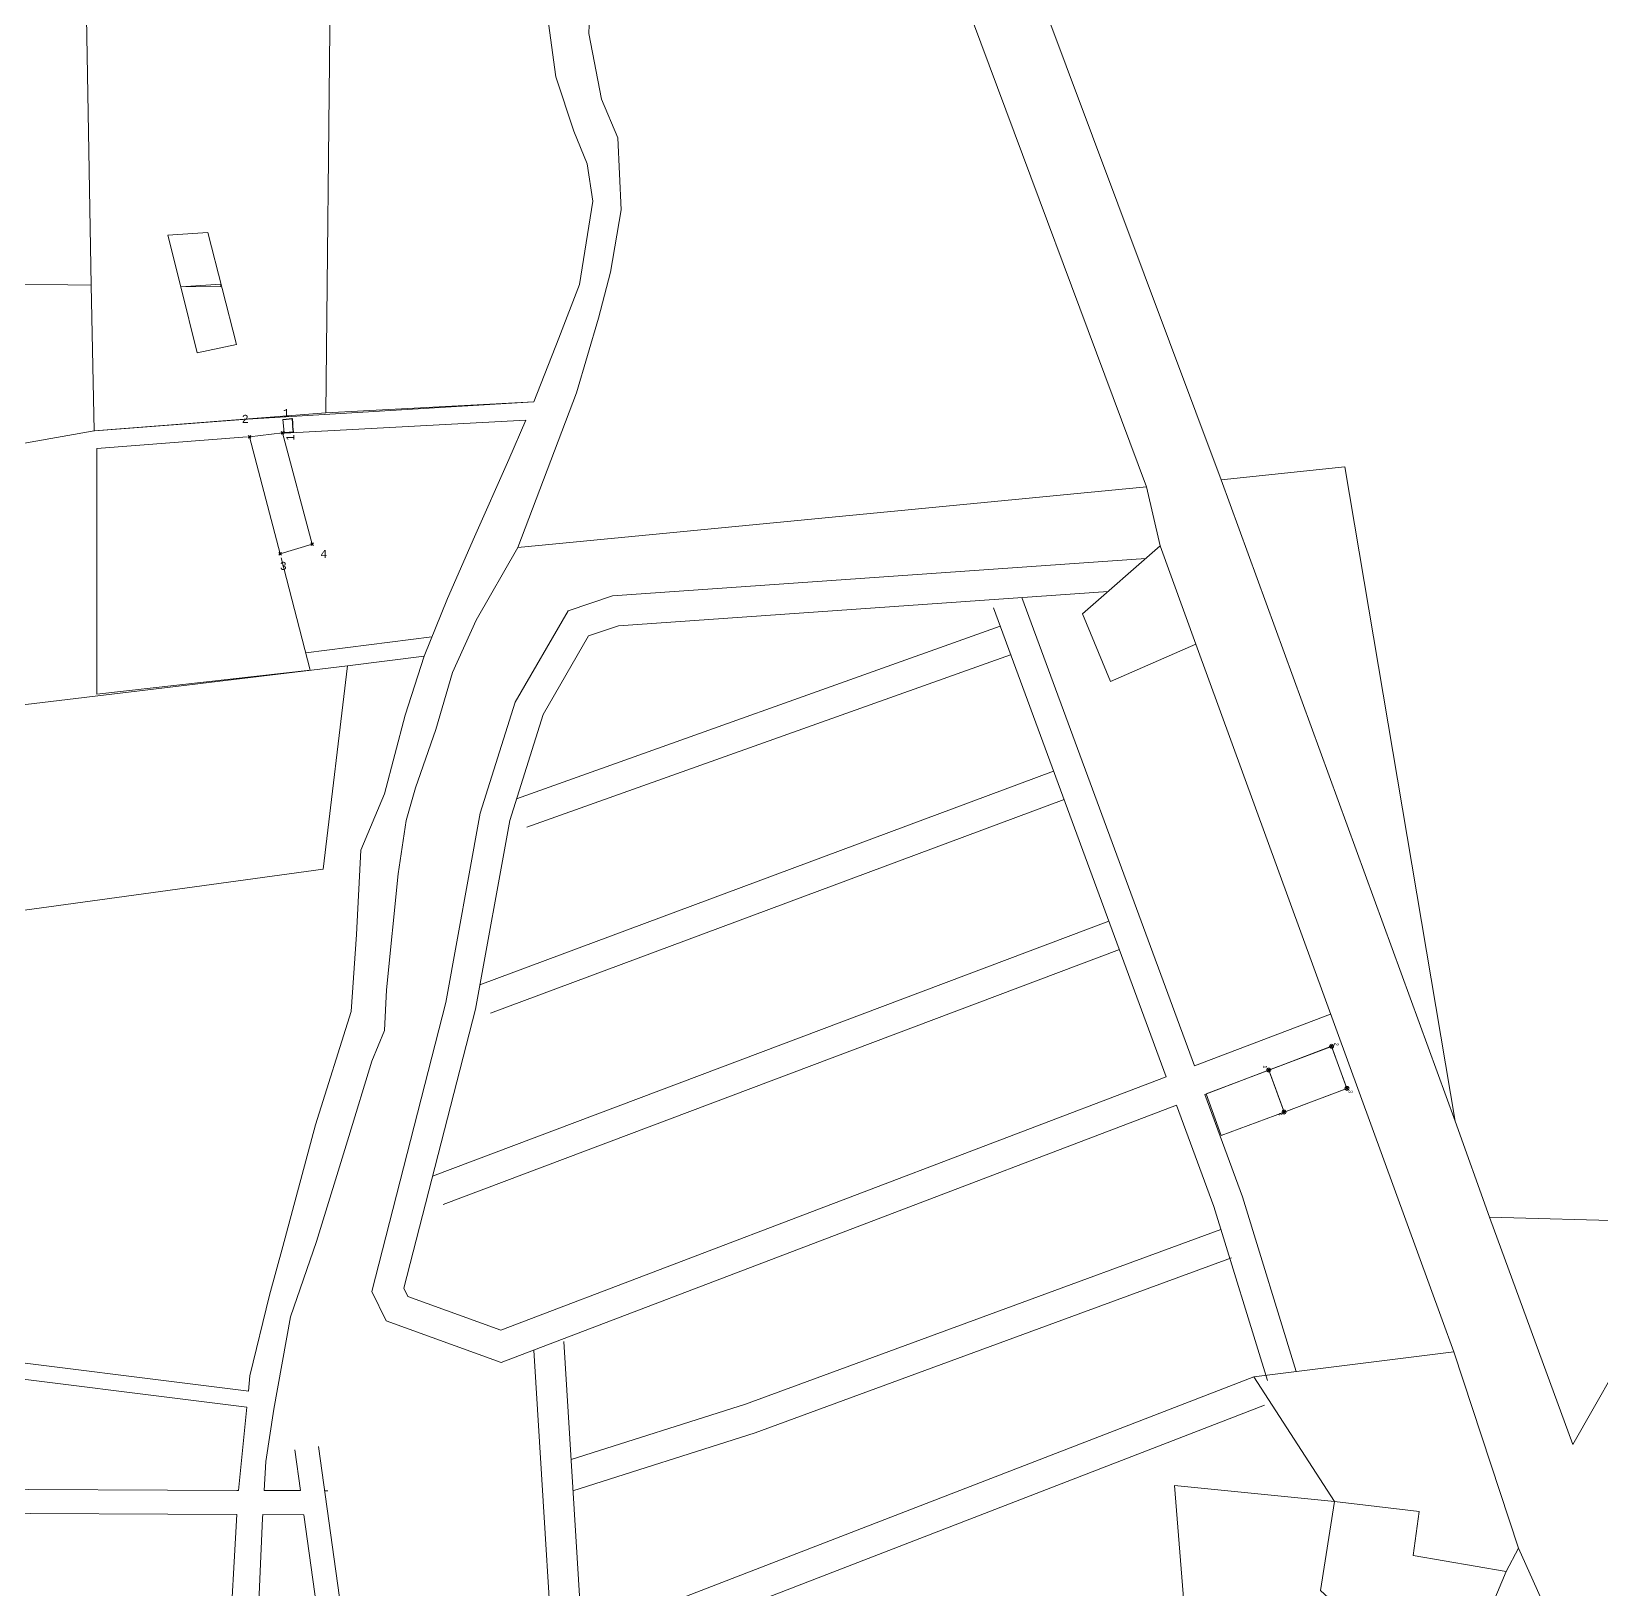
# Model space of a CAD drawing. Header units: millimetres. Extents: x 611710 to 616703, y 1316651 to 1320618.
# Drawn here: x 614555 to 615144, y 1319158 to 1319742 of the extents above; entities that cross this region are included whole.
import ezdxf
from ezdxf.enums import TextEntityAlignment as Align

# ---------------------------------------------------------------- set-up
doc = ezdxf.new("R2010")
doc.units = ezdxf.units.MM
doc.header["$PDMODE"] = 35
doc.header["$PDSIZE"] = 0.5
for name, color, linetype in [('2', 7, 'Continuous'), ('4', 7, 'Continuous'), ('CVL_CUADCON_LIN', 8, 'Continuous'), ('CVL_CUADCON_TIT', 1, 'Continuous'), ('CVL_PUNTO', 250, 'Continuous'), ('CVL_PUNTO_NUM', 2, 'Continuous')]:
    doc.layers.add(name, color=color, linetype=linetype)
doc.styles.add('MONOTXT4', font='Monotxt4.shx')
doc.styles.add('ROMANS', font='ROMANS', dxfattribs={"height": 0.2})
doc.styles.get("Standard").update_dxf_attribs({"font": 'TCCM____.TTF'})
doc.dimstyles.new('STANDARD$0', dxfattribs={"dimtxt": 0.6, "dimasz": 0.5, "dimexe": 0.125, "dimexo": 0.000625, "dimgap": 0.0625, "dimtad": 0, "dimzin": 1, "dimdsep": 46, "dimtxsty": 'ROMANS', "dimblk1": 'ARCHTICK', "dimblk2": 'ARCHTICK', "dimsah": 1, "dimcen": 2.5, "dimclrd": 1, "dimclre": 1, "dimclrt": 30, "dimaunit": 1, "dimadec": 0, "dimazin": 0, "dimtfac": 1, "dimtix": 1, "dimtofl": 0, "dimtmove": 1, "dimatfit": 3, "dimldrblk": 'ARCHTICK', "dimfxl": 1, "dimtolj": 1, "dimtzin": 1, "dimarcsym": 0})

# ---------------------------------------------------------------- blocks, each defined once
blk = doc.blocks.new('_ARCHTICK')
at = {"color": 0, "linetype": 'ByBlock', "const_width": 0.15}
blk.add_lwpolyline([(-0.5, -0.5), (0.5, 0.5)], dxfattribs=at)
blk = doc.blocks.new('*D362')
at = {"layer": 'CVL_CUADCON_TIT', "color": 1, "lineweight": -2, "ltscale": 0.5, "transparency": 16777216}
for p, q in [((614649.51, 1319596.91), (614653.1, 1319597.25)), ((614652.97, 1319597.24), (614653.16, 1319595.3)), ((614649.99, 1319591.93), (614653.58, 1319592.28)), ((614653.45, 1319592.27), (614653.27, 1319594.2))]:
    blk.add_line(p, q, dxfattribs=at)
at = {"layer": 'Defpoints', "color": 0, "lineweight": 9, "ltscale": 0.5, "transparency": 16777216}
for p in [(614649.51, 1319596.91), (614652.97, 1319597.24), (614649.99, 1319591.93)]:
    blk.add_point(p, dxfattribs=at)
at = {"layer": 'CVL_CUADCON_TIT', "color": 1, "lineweight": -2, "ltscale": 0.5, "transparency": 16777216, "xscale": 0.5, "yscale": 0.5, "zscale": 0.5}
for p, rotation in [((614652.97, 1319597.24), 95.50681631613995), ((614653.45, 1319592.27), 275.50681631614)]:
    blk.add_blockref('_ARCHTICK', p, dxfattribs=dict(at, rotation=rotation))
at = {"layer": 'CVL_CUADCON_TIT', "color": 30, "lineweight": 0, "ltscale": 0.5, "transparency": 16777216, "insert": (614653.21, 1319594.75), "char_height": 0.2, "attachment_point": 5, "rotation": 275.50682, "style": 'ROMANS'}
blk.add_mtext('\\A1;5.00m.', dxfattribs=at)

msp = doc.modelspace()

# ---------------------------------------------------------------- linework, layer by layer
at = {"color": 1, "lineweight": 0}
msp.add_lwpolyline([(615019.11321, 1319352.97225), (615042.71158, 1319361.86966), (615048.46897, 1319346.08696), (615024.87992, 1319337.19315)], close=True, dxfattribs=at)
at = {"layer": '2', "color": 1, "linetype": 'Continuous', "lineweight": 0}
for p, q in [((614826.19782, 1320042.45146), (615001.28682, 1319574.26246)), ((614869.64682, 1319849.49046), (614973.29382, 1319571.56046)), ((614575.16182, 1319793.62746), (614577.60282, 1319647.21546)), ((614667.41382, 1319775.72046), (614665.62082, 1319599.30646)), ((614414.78282, 1319649.50846), (614577.60282, 1319647.21546)), ((614577.60282, 1319647.21546), (614578.77182, 1319592.56546)), ((614665.62082, 1319599.30646), (614743.58782, 1319603.49246)), ((614578.77182, 1319592.56546), (614665.62082, 1319599.30646)), ((614417.81482, 1319564.35846), (614578.77182, 1319592.56546)), ((615001.28682, 1319574.26246), (615089.03582, 1319333.81646)), ((614424.16082, 1319474.63746), (614673.75982, 1319504.50446)), ((615089.03582, 1319333.81646), (615101.91682, 1319297.87346)), ((615101.91682, 1319297.87346), (615180.42782, 1319295.70546)), ((615101.91682, 1319297.87346), (615133.17582, 1319212.57946)), ((615133.17582, 1319212.57946), (615180.42782, 1319295.70546))]:
    msp.add_line(p, q, dxfattribs=at)
for points in [[(614737.64482, 1319548.83146), (614759.58082, 1319606.82146), (614767.88382, 1319634.79546), (614772.40782, 1319652.08746), (614776.40682, 1319675.47946), (614775.06182, 1319702.42246), (614768.92482, 1319716.90146), (614764.28382, 1319741.55146), (614765.22682, 1319767.73546), (614768.99482, 1319782.73846), (614776.31282, 1319799.78046), (614793.99982, 1319833.10646)], [(614748.48382, 1319760.08346), (614748.77182, 1319748.13746), (614751.88382, 1319725.26446), (614758.54382, 1319704.93946), (614763.65882, 1319692.74546), (614765.72982, 1319678.76746), (614760.73682, 1319647.49446), (614752.91882, 1319627.40146), (614743.58782, 1319603.49246)], [(614740.63061, 1319596.6454), (614734.24982, 1319581.87146), (614721.37682, 1319552.87446), (614711.28182, 1319529.72746), (614702.45182, 1319508.10746)], [(615089.03582, 1319333.81646), (615047.70882, 1319579.10446), (615001.28682, 1319574.26246)]]:
    msp.add_lwpolyline(points, dxfattribs=at)
at = {"layer": '4', "color": 1, "linetype": 'Continuous', "lineweight": 0}
for p, q in [((614737.64482, 1319548.83146), (614973.29382, 1319571.56046)), ((614973.29382, 1319571.56046), (614978.43482, 1319549.45346)), ((614978.43482, 1319549.45346), (614991.74582, 1319512.61546)), ((614658.09561, 1319509.40789), (614705.40954, 1319515.34934)), ((614991.74582, 1319512.61546), (615088.49982, 1319247.38446)), ((614673.75982, 1319504.50446), (614702.45182, 1319508.10746)), ((615088.49982, 1319247.38446), (615112.81882, 1319173.72246)), ((615112.81882, 1319173.72246), (615108.09882, 1319165.02846)), ((615112.81882, 1319173.72246), (615134.30582, 1319125.69546)), ((615108.09882, 1319165.02846), (615078.23182, 1319093.53346))]:
    msp.add_line(p, q, dxfattribs=at)
for points in [[(614642.47712, 1319195.35146), (614643.09682, 1319206.28846), (614646.09082, 1319225.86546), (614652.34382, 1319260.44546), (614662.17082, 1319288.67646), (614674.25282, 1319328.09446), (614682.80982, 1319356.32346), (614687.60382, 1319367.76946), (614688.32382, 1319383.02246), (614692.77382, 1319426.49646), (614695.76582, 1319446.58146), (614699.28782, 1319458.78846), (614706.84682, 1319480.66046), (614713.13682, 1319502.02246), (614721.97282, 1319521.60946), (614737.64482, 1319548.83146)], [(614978.43482, 1319549.45346), (614949.29582, 1319523.98946), (614959.78082, 1319498.58646), (614991.74582, 1319512.61546)], [(614702.45182, 1319508.10746), (614695.40182, 1319485.98146), (614687.60982, 1319456.48346), (614678.77882, 1319435.37146), (614677.08982, 1319403.84846), (614675.13782, 1319374.86746), (614661.79482, 1319332.39646), (614649.47582, 1319286.87746), (614644.44682, 1319268.56746), (614637.16582, 1319238.30746), (614636.58921, 1319232.60717)], [(614424.16082, 1319474.63746), (614429.71482, 1319396.09946), (614664.57482, 1319428.23246), (614673.75982, 1319504.50446)], [(615043.77382, 1319191.24446), (615013.49082, 1319237.91946), (615088.49982, 1319247.38446)], [(614635.98519, 1319226.63595), (614632.82446, 1319195.38958)], [(614993.63682, 1319073.77746), (614983.75882, 1319197.17746), (615043.77382, 1319191.24446)], [(615043.77382, 1319191.24446), (615038.58982, 1319157.89346), (615064.27582, 1319134.29346), (615051.91382, 1319106.45346), (615078.23182, 1319093.53346)], [(615043.77382, 1319191.24446), (615075.56882, 1319187.53546), (615073.22882, 1319170.98946), (615108.09882, 1319165.02846)], [(614632.26067, 1319186.39173), (614629.32582, 1319135.34646), (614626.89582, 1319095.94346), (614625.18682, 1319071.02946), (614621.94882, 1319048.40146), (614615.15682, 1319024.49646)], [(614638.88782, 1319076.38846), (614638.56282, 1319102.06146), (614639.73682, 1319136.37946), (614641.88682, 1319184.93346), (614641.96728, 1319186.35341)]]:
    msp.add_lwpolyline(points, dxfattribs=at)
at = {"layer": 'CVL_CUADCON_LIN', "color": 1, "lineweight": 0, "ltscale": 0.5}
for p, q in [((614636.08221, 1319590.30643), (614579.79907, 1319585.93787)), ((614579.79907, 1319585.93787), (614579.79907, 1319493.93787)), ((614659.80592, 1319502.83474), (614648.8272, 1319545.02857)), ((614579.79907, 1319493.93787), (614659.80592, 1319502.83474))]:
    msp.add_line(p, q, dxfattribs=at)
at = {"layer": 'CVL_CUADCON_LIN', "color": 1, "lineweight": 0, "ltscale": 0.5, "flags": 128}
for points in [[(614743.58782, 1319603.49246), (614636.09732, 1319597.01492)], [(614636.23173, 1319597.02536), (614579.00386, 1319592.58347)], [(614740.63061, 1319596.6454), (614650.08606, 1319591.76574)], [(614984.57554, 1319339.80827), (614731.32188, 1319243.28099), (614688.20011, 1319258.95508), (614682.85395, 1319269.99935), (614710.59502, 1319378.27935), (614723.5447, 1319449.31257), (614736.66804, 1319490.86236), (614756.44775, 1319525.10698), (614773.04924, 1319530.75567), (614973.07038, 1319544.76558)], [(614980.64937, 1319350.46967), (614731.22785, 1319255.403), (614696.41604, 1319268.05655), (614694.89093, 1319271.20717), (614721.6996, 1319375.84783), (614734.59299, 1319446.57223), (614747.12697, 1319486.25604), (614764.14959, 1319515.72731), (614775.31333, 1319519.5258), (614958.90278, 1319532.38479)], [(614926.59709, 1319530.12203), (614991.26572, 1319354.51607)], [(614915.93637, 1319526.19612), (614980.64937, 1319350.46967)], [(614918.44163, 1319519.39313), (614737.15128, 1319454.67201)], [(614922.26129, 1319508.69388), (614740.97094, 1319443.97276)], [(614938.46245, 1319465.02714), (614723.3646, 1319384.98086)], [(614942.42471, 1319454.37988), (614727.32686, 1319374.33359)], [(614959.18358, 1319408.75945), (614705.63936, 1319313.16084)], [(614963.19165, 1319398.12934), (614709.64743, 1319302.53073)], [(615042.32049, 1319373.97553), (614991.26572, 1319354.51607)], [(615019.81497, 1319353.23687), (615042.00982, 1319361.60509)], [(615042.96862, 1319361.1651), (615048.21197, 1319346.79156)], [(615022.64691, 1319354.31912), (614995.19188, 1319343.85467)], [(615019.11321, 1319352.97225), (614995.6591, 1319344.03275)], [(615019.11319, 1319352.97228), (615024.87996, 1319337.19304)], [(615024.62245, 1319337.89761), (615019.37064, 1319352.26785)], [(614995.19188, 1319343.85467), (615009.33763, 1319305.44227), (615029.47575, 1319239.93652)], [(615047.76722, 1319345.82239), (615025.58167, 1319337.45777)], [(614984.57554, 1319339.80827), (614998.56972, 1319301.80743), (615018.61669, 1319236.59817)], [(615001.21317, 1319293.20876), (614822.93264, 1319227.74147), (614757.61065, 1319206.9858)], [(615005.12927, 1319282.54443), (614826.61263, 1319216.99044), (614758.26731, 1319195.27412)], [(614743.64169, 1319247.97667), (614753.47056, 1319088.27062)], [(614754.82587, 1319251.19277), (614764.80973, 1319088.96847)], [(614526.82053, 1319246.35037), (614636.73058, 1319232.58947)], [(614526.07514, 1319240.39685), (614635.98519, 1319226.63595)], [(615013.49082, 1319237.91946), (614761.76233, 1319140.62405)], [(615017.58653, 1319227.32281), (614762.36589, 1319128.67765)], [(614681.79082, 1319076.08045), (614662.93062, 1319211.81167)], [(614656.13884, 1319195.29752), (614654.01627, 1319210.573)], [(614518.69494, 1319194.30624), (614528.01521, 1319195.8034), (614632.29621, 1319195.39166), (614632.82446, 1319195.38958)], [(614642.47712, 1319195.35146), (614656.13884, 1319195.29752)], [(614665.23029, 1319195.26163), (614666.38607, 1319195.25706)], [(614512.80285, 1319184.24439), (614528.7158, 1319186.80056), (614632.26067, 1319186.39173)], [(614641.96728, 1319186.35341), (614657.39011, 1319186.29251)], [(614672.87647, 1319074.84177), (614657.39011, 1319186.29251)]]:
    msp.add_lwpolyline(points, dxfattribs=at)
msp.add_lwpolyline([(614995.6591, 1319344.03275), (615019.11319, 1319352.97228), (615024.87999, 1319337.19297), (615001.26134, 1319328.40665)], close=True, dxfattribs=at)
at = {"layer": 'CVL_CUADCON_LIN', "color": 1, "lineweight": 0, "ltscale": 0.5}
for centre in [(615042.71159, 1319361.86968), (615019.11319, 1319352.97228), (615048.46899, 1319346.08698), (615024.87989, 1319337.19318)]:
    msp.add_circle(centre, 0.75, dxfattribs=at)
for p in [(615042.71159, 1319361.86968), (615019.11319, 1319352.97228), (615048.46899, 1319346.08698), (615024.87989, 1319337.19318)]:
    msp.add_point(p, dxfattribs=at)
at = {"layer": 'CVL_CUADCON_TIT', "color": 1, "lineweight": 0, "ltscale": 0.5}
msp.add_line((614649.99378, 1319591.93244), (614649.51433, 1319596.90552), dxfattribs=at)
at = {"layer": 'CVL_CUADCON_TIT', "color": 1, "lineweight": 0, "ltscale": 0.5, "flags": 128}
for points in [[(614621.40949, 1319666.96087), (614606.44279, 1319665.96307), (614611.26259, 1319646.55257), (614626.22939, 1319646.72207), (614626.22939, 1319647.55037), (614611.26259, 1319646.55257), (614617.40719, 1319621.80697), (614632.07549, 1319624.94397)], [(614649.32739, 1319591.81468), (614637.05599, 1319590.38098), (614648.45319, 1319546.47338), (614660.48149, 1319550.12358)]]:
    msp.add_lwpolyline(points, close=True, dxfattribs=at)
at = {"layer": 'CVL_PUNTO', "color": 1, "lineweight": 0, "ltscale": 0.5}
for p in [(614637.05599, 1319590.38098), (614649.32739, 1319591.81468), (614660.48149, 1319550.12358), (614648.45319, 1319546.47338)]:
    msp.add_point(p, dxfattribs=at)

# ---------------------------------------------------------------- texts
at = {"layer": 'CVL_CUADCON_LIN', "color": 1, "lineweight": 0, "ltscale": 0.5}
msp.add_text('2', height=1.5, rotation=270, dxfattribs=at).set_placement((615043.33719, 1319363.23298), align=Align.BOTTOM_LEFT)
msp.add_text('1', height=1.5, rotation=270, dxfattribs=at).set_placement((615017.74969, 1319353.59748), align=Align.MIDDLE_RIGHT)
msp.add_text('3', height=1.5, rotation=270, dxfattribs=at).set_placement((615049.83229, 1319345.46138), align=Align.MIDDLE_LEFT)
msp.add_text('4', height=1.5, rotation=270, dxfattribs=at).set_placement((615024.25469, 1319335.82968), align=Align.TOP_RIGHT)
at = {"layer": 'CVL_CUADCON_TIT', "color": 1, "lineweight": 0, "ltscale": 0.5}
msp.add_text('1', height=3, rotation=90, dxfattribs=at).set_placement((614650.76327, 1319591.20389), align=Align.TOP_RIGHT)
at = {"layer": 'CVL_PUNTO_NUM', "color": 1, "lineweight": 0, "ltscale": 0.5, "style": 'MONOTXT4'}
for s, p in [('1', (614649.46243, 1319597.81316)), ('2', (614634.08776, 1319595.59534)), ('4', (614663.55048, 1319544.96787)), ('3', (614648.35598, 1319540.47417))]:
    msp.add_text(s, height=3, dxfattribs=at).set_placement(p)

# ---------------------------------------------------------------- dimensions: what is measured, and where the dimension line sits
at = {"layer": 'CVL_CUADCON_TIT', "color": 1, "lineweight": 0, "ltscale": 0.5}
dim = msp.add_aligned_dim(p1=(614649.99378, 1319591.93244), p2=(614649.51433, 1319596.90552), distance=-3.47399, dimstyle='STANDARD$0', override={"dimpost": 'm.', "dimfxl": 31.75}, dxfattribs=at)
dim.commit()
dim.dimension.update_dxf_attribs({"geometry": '*D362', "text_midpoint": (614653.21201, 1319594.75236)})

doc.saveas('drawing.dxf')
